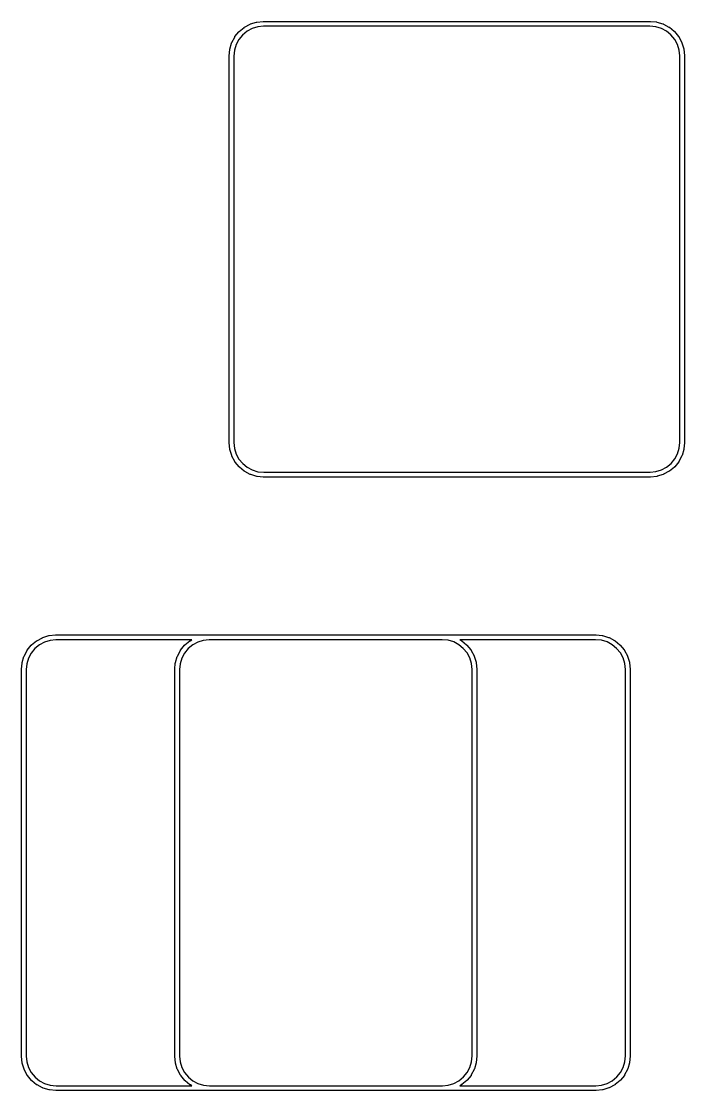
# Model space of a CAD drawing. Extents: x 18 to 369, y 6 to 139.
# Drawn here: x 52.42 to 73.02, y 72.27 to 105.47 of the extents above; entities that cross this region are included whole.
import ezdxf

# ---------------------------------------------------------------- set-up
doc = ezdxf.new("R2010")
doc.units = 0
doc.layers.add('BLACK', color=7, linetype='CONTINUOUS')

msp = doc.modelspace()

# ---------------------------------------------------------------- linework, layer by layer
at = {"layer": 'BLACK', "linetype": 'CONTINUOUS'}
for p, q in [((59.1862, 105.157), (59.3366, 105.281)), ((59.3366, 105.281), (59.3374, 105.282)), ((59.3366, 105.281), (59.3366, 105.281)), ((59.3366, 105.281), (59.3366, 105.281)), ((59.3374, 105.282), (59.3431, 105.286)), ((59.3431, 105.286), (59.3487, 105.289)), ((59.3487, 105.289), (59.5204, 105.382)), ((59.5853, 105.247), (59.4265, 105.161)), ((59.5204, 105.382), (59.5213, 105.383)), ((59.5204, 105.382), (59.5204, 105.382)), ((59.5204, 105.382), (59.5204, 105.382)), ((59.5213, 105.383), (59.5276, 105.385)), ((59.5276, 105.385), (59.5339, 105.388)), ((59.5339, 105.388), (59.7203, 105.446)), ((59.7576, 105.3), (59.5853, 105.247)), ((59.7203, 105.446), (59.7213, 105.446)), ((59.7213, 105.446), (59.728, 105.447)), ((59.728, 105.447), (59.7346, 105.449)), ((59.7346, 105.449), (59.9287, 105.469)), ((59.9406, 105.319), (59.7576, 105.3)), ((59.9287, 105.469), (59.9298, 105.469)), ((59.9298, 105.469), (59.9331, 105.469)), ((59.9331, 105.469), (59.9363, 105.469)), ((59.9363, 105.469), (59.9398, 105.469)), ((59.9398, 105.469), (59.9399, 105.469)), ((59.9399, 105.469), (59.9433, 105.469)), ((59.9438, 105.319), (59.9406, 105.319)), ((59.9433, 105.469), (71.9472, 105.469)), ((71.9399, 105.319), (59.9438, 105.319)), ((59.9438, 105.319), (59.9438, 105.319)), ((72.1232, 105.301), (71.9399, 105.319)), ((71.9472, 105.469), (71.9571, 105.468)), ((71.9571, 105.468), (72.1451, 105.45)), ((72.2959, 105.249), (72.1232, 105.301)), ((72.1451, 105.45), (72.1451, 105.45)), ((72.1451, 105.45), (72.1451, 105.45)), ((72.1451, 105.45), (72.1462, 105.45)), ((72.1462, 105.45), (72.1528, 105.448)), ((72.1528, 105.448), (72.1595, 105.447)), ((72.1595, 105.447), (72.3463, 105.391)), ((72.4553, 105.165), (72.2959, 105.249)), ((72.3463, 105.391), (72.3473, 105.39)), ((72.3473, 105.39), (72.3536, 105.388)), ((72.3536, 105.388), (72.3598, 105.385)), ((72.3598, 105.385), (72.5322, 105.293)), ((72.5322, 105.293), (72.5322, 105.293)), ((72.5322, 105.293), (72.5322, 105.293)), ((72.5322, 105.293), (72.5331, 105.293)), ((72.5331, 105.293), (72.5387, 105.289)), ((72.5387, 105.289), (72.5444, 105.285)), ((72.5444, 105.285), (72.6956, 105.162)), ((58.9528, 104.811), (59.0444, 104.983)), ((59.0444, 104.983), (59.0449, 104.984)), ((59.0444, 104.983), (59.0444, 104.983)), ((59.0444, 104.983), (59.0444, 104.983)), ((59.0449, 104.984), (59.0488, 104.989)), ((59.0488, 104.989), (59.0525, 104.995)), ((59.0525, 104.995), (59.1759, 105.146)), ((59.2875, 105.046), (59.1734, 104.906)), ((59.1759, 105.146), (59.1765, 105.147)), ((59.1765, 105.147), (59.1814, 105.152)), ((59.1814, 105.152), (59.1862, 105.157)), ((59.4265, 105.161), (59.2875, 105.046)), ((72.5951, 105.05), (72.4553, 105.165)), ((72.7101, 104.911), (72.5951, 105.05)), ((72.6956, 105.162), (72.6964, 105.161)), ((72.6964, 105.161), (72.7012, 105.157)), ((72.7012, 105.157), (72.706, 105.152)), ((72.706, 105.152), (72.8304, 105.001)), ((72.8304, 105.001), (72.8311, 105.001)), ((72.8311, 105.001), (72.8348, 104.995)), ((72.8348, 104.995), (72.8386, 104.989)), ((72.8386, 104.989), (72.9314, 104.818)), ((58.8689, 104.402), (58.888, 104.596)), ((58.888, 104.596), (58.8881, 104.597)), ((58.888, 104.596), (58.888, 104.596)), ((58.888, 104.596), (58.888, 104.596)), ((58.8881, 104.597), (58.8895, 104.604)), ((58.8895, 104.604), (58.8908, 104.61)), ((58.8908, 104.61), (58.9472, 104.797)), ((58.9472, 104.797), (58.9475, 104.798)), ((58.9472, 104.797), (58.9472, 104.797)), ((58.9472, 104.797), (58.9472, 104.797)), ((58.9475, 104.798), (58.9502, 104.804)), ((58.9502, 104.804), (58.9528, 104.811)), ((59.0887, 104.747), (59.0365, 104.574)), ((59.1734, 104.906), (59.0887, 104.747)), ((72.796, 104.753), (72.7101, 104.911)), ((72.8493, 104.58), (72.796, 104.753)), ((72.8686, 104.397), (72.8493, 104.58)), ((72.9314, 104.818), (72.9314, 104.818)), ((72.9314, 104.818), (72.9314, 104.818)), ((72.9314, 104.818), (72.9319, 104.817)), ((72.9319, 104.817), (72.9344, 104.81)), ((72.9344, 104.81), (72.9371, 104.804)), ((72.9371, 104.804), (72.9948, 104.618)), ((72.9948, 104.618), (72.9951, 104.617)), ((72.9951, 104.617), (72.9964, 104.61)), ((72.9964, 104.61), (72.9977, 104.603)), ((72.9977, 104.603), (73.0181, 104.409)), ((58.8686, 104.398), (58.8689, 104.402)), ((58.8686, 92.3907), (58.8686, 104.398)), ((58.8689, 104.402), (58.8689, 104.402)), ((59.0365, 104.574), (59.0186, 104.391)), ((59.0186, 104.391), (59.0186, 92.3946)), ((72.8686, 104.394), (72.8686, 104.397)), ((72.8686, 92.398), (72.8686, 104.394)), ((72.8686, 104.394), (72.8686, 104.394)), ((73.0181, 104.409), (73.0182, 104.408)), ((73.0182, 104.408), (73.0182, 104.405)), ((73.0182, 104.405), (73.0185, 104.402)), ((73.0185, 104.402), (73.0186, 104.398)), ((73.0186, 104.398), (73.0186, 104.398)), ((73.0186, 104.398), (73.0186, 92.3907)), ((58.8686, 92.3906), (58.8686, 92.3907)), ((58.8686, 92.3871), (58.8686, 92.3906)), ((58.8689, 92.3839), (58.8686, 92.3871)), ((58.8689, 92.3806), (58.8689, 92.3839)), ((58.869, 92.3795), (58.8689, 92.3806)), ((58.8894, 92.1854), (58.869, 92.3795)), ((59.0186, 92.3946), (59.0186, 92.3946)), ((59.0186, 92.3946), (59.0186, 92.3914)), ((59.0186, 92.3914), (59.0378, 92.2084)), ((72.8506, 92.2147), (72.8686, 92.398)), ((73.0182, 92.387), (72.9992, 92.1928)), ((73.0186, 92.3907), (73.0182, 92.3871)), ((73.0182, 92.3871), (73.0182, 92.387)), ((58.8908, 92.1788), (58.8894, 92.1854)), ((58.892, 92.1721), (58.8908, 92.1788)), ((58.8924, 92.1711), (58.892, 92.1721)), ((58.9501, 91.9847), (58.8924, 92.1711)), ((58.9527, 91.9784), (58.9501, 91.9847)), ((58.9552, 91.9721), (58.9527, 91.9784)), ((58.9557, 91.9712), (58.9552, 91.9721)), ((59.0486, 91.7995), (58.9557, 91.9712)), ((59.0378, 92.2084), (59.0912, 92.036)), ((59.0912, 92.036), (59.177, 91.8773)), ((72.7137, 91.8827), (72.7984, 92.042)), ((72.7984, 92.042), (72.8506, 92.2147)), ((72.9343, 91.9781), (72.8427, 91.8058)), ((72.9369, 91.9844), (72.9343, 91.9781)), ((72.9396, 91.9906), (72.9369, 91.9844)), ((72.9399, 91.9916), (72.9396, 91.9906)), ((72.9963, 92.1784), (72.9399, 91.9916)), ((72.9399, 91.9916), (72.9399, 91.9916)), ((72.9399, 91.9916), (72.9399, 91.9916)), ((72.9976, 92.1851), (72.9963, 92.1784)), ((72.9991, 92.1918), (72.9976, 92.1851)), ((72.9992, 92.1928), (72.9991, 92.1918)), ((59.0524, 91.7939), (59.0486, 91.7995)), ((59.0561, 91.7882), (59.0524, 91.7939)), ((59.0567, 91.7874), (59.0561, 91.7882)), ((59.0567, 91.7873), (59.0567, 91.7874)), ((59.1812, 91.637), (59.0567, 91.7873)), ((59.0567, 91.7873), (59.0567, 91.7873)), ((59.177, 91.8773), (59.292, 91.7383)), ((59.186, 91.6322), (59.1812, 91.637)), ((59.1907, 91.6273), (59.186, 91.6322)), ((59.292, 91.7383), (59.4319, 91.6242)), ((72.4606, 91.6278), (72.5997, 91.7428)), ((72.7009, 91.6319), (72.5506, 91.5075)), ((72.5997, 91.7428), (72.7137, 91.8827)), ((72.7057, 91.6368), (72.7009, 91.6319)), ((72.7106, 91.6415), (72.7057, 91.6368)), ((72.7113, 91.6423), (72.7106, 91.6415)), ((72.8346, 91.7936), (72.7113, 91.6423)), ((72.7113, 91.6423), (72.7113, 91.6423)), ((72.7113, 91.6423), (72.7113, 91.6423)), ((72.8384, 91.7992), (72.8346, 91.7936)), ((72.8422, 91.8048), (72.8384, 91.7992)), ((72.8427, 91.8057), (72.8422, 91.8048)), ((72.8427, 91.8058), (72.8427, 91.8057)), ((72.8427, 91.8057), (72.8427, 91.8057)), ((59.1915, 91.6267), (59.1907, 91.6273)), ((59.3428, 91.5033), (59.1915, 91.6267)), ((59.3484, 91.4995), (59.3428, 91.5033)), ((59.3541, 91.4957), (59.3484, 91.4995)), ((59.355, 91.4952), (59.3541, 91.4957)), ((59.5273, 91.4036), (59.355, 91.4952)), ((59.355, 91.4952), (59.355, 91.4952)), ((59.355, 91.4952), (59.355, 91.4952)), ((59.4319, 91.6242), (59.5912, 91.5395)), ((59.5336, 91.401), (59.5273, 91.4036)), ((59.5398, 91.3983), (59.5336, 91.401)), ((59.5408, 91.398), (59.5398, 91.3983)), ((59.7277, 91.3416), (59.5408, 91.398)), ((59.5408, 91.398), (59.5408, 91.398)), ((59.5408, 91.398), (59.5408, 91.398)), ((59.5912, 91.5395), (59.764, 91.4873)), ((59.7344, 91.3403), (59.7277, 91.3416)), ((59.741, 91.3389), (59.7344, 91.3403)), ((59.742, 91.3388), (59.741, 91.3389)), ((59.9289, 91.3204), (59.742, 91.3388)), ((59.742, 91.3388), (59.742, 91.3388)), ((59.742, 91.3388), (59.742, 91.3388)), ((59.764, 91.4873), (59.9473, 91.4693)), ((59.9399, 91.3193), (59.9289, 91.3204)), ((59.9289, 91.3204), (59.9289, 91.3204)), ((71.9436, 91.3194), (59.9399, 91.3193)), ((59.9473, 91.4693), (71.9433, 91.4693)), ((71.9433, 91.4693), (71.9465, 91.4694)), ((71.9438, 91.3193), (71.9436, 91.3194)), ((71.9441, 91.3194), (71.9438, 91.3193)), ((71.9472, 91.3194), (71.9441, 91.3194)), ((71.9465, 91.4694), (72.1295, 91.4886)), ((71.9474, 91.3194), (71.9472, 91.3194)), ((71.9508, 91.3194), (71.9474, 91.3194)), ((71.9541, 91.3197), (71.9508, 91.3194)), ((71.9574, 91.3197), (71.9541, 91.3197)), ((71.9584, 91.3198), (71.9574, 91.3197)), ((72.1525, 91.3402), (71.9584, 91.3198)), ((72.1295, 91.4886), (72.3019, 91.542)), ((72.1591, 91.3416), (72.1525, 91.3402)), ((72.1658, 91.3428), (72.1591, 91.3416)), ((72.1668, 91.3431), (72.1658, 91.3428)), ((72.3533, 91.4008), (72.1668, 91.3431)), ((72.1668, 91.3431), (72.1668, 91.3431)), ((72.3019, 91.542), (72.4606, 91.6278)), ((72.3595, 91.4035), (72.3533, 91.4008)), ((72.3658, 91.406), (72.3595, 91.4035)), ((72.3668, 91.4065), (72.3658, 91.406)), ((72.5384, 91.4993), (72.3668, 91.4065)), ((72.5441, 91.5031), (72.5384, 91.4993)), ((72.5498, 91.5069), (72.5441, 91.5031)), ((72.5506, 91.5075), (72.5498, 91.5069)), ((72.5506, 91.5075), (72.5506, 91.5075)), ((72.5506, 91.5075), (72.5506, 91.5075)), ((52.8987, 86.2394), (53.0704, 86.3322)), ((53.0704, 86.3322), (53.0713, 86.3327)), ((53.0713, 86.3327), (53.0776, 86.3352)), ((53.0776, 86.3352), (53.0839, 86.3379)), ((53.0839, 86.3379), (53.2703, 86.3956)), ((53.2703, 86.3956), (53.2713, 86.3959)), ((53.2713, 86.3959), (53.278, 86.3972)), ((53.278, 86.3972), (53.2847, 86.3985)), ((53.2847, 86.3985), (53.4788, 86.4189)), ((53.4788, 86.4189), (53.4798, 86.419)), ((53.4798, 86.419), (53.4831, 86.419)), ((53.4831, 86.419), (53.4863, 86.4193)), ((53.4863, 86.4193), (53.4898, 86.4193)), ((53.4898, 86.4193), (53.4899, 86.4194)), ((53.4899, 86.4194), (53.4933, 86.4194)), ((53.4933, 86.4194), (64.6697, 86.4193)), ((64.6697, 86.4193), (70.2596, 86.4194)), ((70.2596, 86.4194), (70.2665, 86.4187)), ((70.2665, 86.4187), (70.4574, 86.3999)), ((70.4574, 86.3999), (70.4574, 86.3999)), ((70.4574, 86.3999), (70.4575, 86.3999)), ((70.4575, 86.3999), (70.4585, 86.3998)), ((70.4585, 86.3998), (70.4651, 86.3984)), ((70.4651, 86.3984), (70.4718, 86.3971)), ((70.4718, 86.3971), (70.6586, 86.3407)), ((70.6586, 86.3407), (70.6596, 86.3404)), ((70.6596, 86.3404), (70.6659, 86.3377)), ((70.6659, 86.3377), (70.6722, 86.3351)), ((70.6722, 86.3351), (70.8445, 86.2435)), ((52.6025, 85.9451), (52.7259, 86.0964)), ((52.8375, 85.9959), (52.7234, 85.856)), ((52.7259, 86.0964), (52.7265, 86.0972)), ((52.7265, 86.0972), (52.7314, 86.102)), ((52.7314, 86.102), (52.7362, 86.1068)), ((52.7362, 86.1068), (52.8866, 86.2312)), ((52.9765, 86.1109), (52.8375, 85.9959)), ((52.8866, 86.2312), (52.8874, 86.2318)), ((52.8866, 86.2312), (52.8866, 86.2312)), ((52.8866, 86.2312), (52.8866, 86.2312)), ((52.8874, 86.2318), (52.893, 86.2355)), ((52.893, 86.2355), (52.8987, 86.2394)), ((53.1353, 86.1967), (52.9765, 86.1109)), ((53.3076, 86.2501), (53.1353, 86.1967)), ((53.4906, 86.2693), (53.3076, 86.2501)), ((53.4938, 86.2694), (53.4906, 86.2693)), ((57.7165, 86.2694), (53.4938, 86.2694)), ((53.4938, 86.2694), (53.4938, 86.2694)), ((57.3649, 85.9451), (57.4882, 86.0964)), ((57.5998, 85.9959), (57.4857, 85.856)), ((57.4882, 86.0964), (57.4889, 86.0972)), ((57.4889, 86.0972), (57.4937, 86.102)), ((57.4937, 86.102), (57.4985, 86.1068)), ((57.4985, 86.1068), (57.6489, 86.2312)), ((57.7388, 86.1109), (57.5998, 85.9959)), ((57.6489, 86.2312), (57.6497, 86.2318)), ((57.6489, 86.2312), (57.6489, 86.2312)), ((57.6489, 86.2312), (57.6489, 86.2312)), ((57.6497, 86.2318), (57.6554, 86.2355)), ((57.6554, 86.2355), (57.661, 86.2394)), ((57.661, 86.2394), (57.7165, 86.2694)), ((57.8976, 86.1967), (57.7388, 86.1109)), ((58.07, 86.2501), (57.8976, 86.1967)), ((58.253, 86.2693), (58.07, 86.2501)), ((58.2561, 86.2693), (58.253, 86.2693)), ((64.6697, 86.2694), (58.2561, 86.2693)), ((65.4898, 86.2694), (64.6697, 86.2694)), ((65.6732, 86.2514), (65.4898, 86.2694)), ((65.8459, 86.1992), (65.6732, 86.2514)), ((66.0053, 86.1145), (65.8459, 86.1992)), ((66.1451, 86.0004), (66.0053, 86.1145)), ((66.0335, 86.2694), (66.0822, 86.2435)), ((70.2522, 86.2694), (66.0335, 86.2694)), ((66.0822, 86.2435), (66.0822, 86.2435)), ((66.0822, 86.2435), (66.0822, 86.2435)), ((66.0822, 86.2435), (66.0831, 86.243)), ((66.0831, 86.243), (66.0887, 86.2391)), ((66.0887, 86.2391), (66.0944, 86.2354)), ((66.0944, 86.2354), (66.2456, 86.112)), ((66.2601, 85.8614), (66.1451, 86.0004)), ((66.2456, 86.112), (66.2456, 86.112)), ((66.2456, 86.112), (66.2456, 86.112)), ((66.2456, 86.112), (66.2464, 86.1114)), ((66.2464, 86.1114), (66.2512, 86.1065)), ((66.2512, 86.1065), (66.256, 86.1017)), ((66.256, 86.1017), (66.3804, 85.9514)), ((70.4355, 86.2514), (70.2522, 86.2694)), ((70.6082, 86.1992), (70.4355, 86.2514)), ((70.7676, 86.1145), (70.6082, 86.1992)), ((70.9074, 86.0005), (70.7676, 86.1145)), ((70.8445, 86.2435), (70.8445, 86.2435)), ((70.8445, 86.2435), (70.8454, 86.243)), ((70.8454, 86.243), (70.851, 86.2392)), ((70.851, 86.2392), (70.8567, 86.2354)), ((70.8567, 86.2354), (71.0079, 86.112)), ((71.0225, 85.8614), (70.9074, 86.0005)), ((71.0079, 86.112), (71.0087, 86.1114)), ((71.0087, 86.1114), (71.0135, 86.1065)), ((71.0135, 86.1065), (71.0183, 86.1017)), ((71.0183, 86.1017), (71.1427, 85.9513)), ((52.4408, 85.5603), (52.4972, 85.7471)), ((52.4972, 85.7471), (52.4975, 85.7481)), ((52.4975, 85.7481), (52.5002, 85.7544)), ((52.5002, 85.7544), (52.5028, 85.7606)), ((52.5028, 85.7606), (52.5944, 85.933)), ((52.6387, 85.6967), (52.5865, 85.5239)), ((52.5944, 85.933), (52.5949, 85.9339)), ((52.5949, 85.9339), (52.5988, 85.9395)), ((52.5988, 85.9395), (52.6025, 85.9451)), ((52.7234, 85.856), (52.6387, 85.6967)), ((57.2031, 85.5603), (57.2595, 85.7471)), ((57.2595, 85.7471), (57.2595, 85.7471)), ((57.2595, 85.7471), (57.2596, 85.7471)), ((57.2596, 85.7471), (57.2599, 85.7481)), ((57.2599, 85.7481), (57.2625, 85.7543)), ((57.2625, 85.7543), (57.2651, 85.7606)), ((57.2651, 85.7606), (57.3567, 85.9329)), ((57.401, 85.6967), (57.3489, 85.5239)), ((57.3567, 85.9329), (57.3568, 85.933)), ((57.3567, 85.9329), (57.3567, 85.9329)), ((57.3568, 85.933), (57.3572, 85.9339)), ((57.3572, 85.9339), (57.3611, 85.9395)), ((57.3611, 85.9395), (57.3649, 85.9451)), ((57.4857, 85.856), (57.401, 85.6967)), ((66.346, 85.7027), (66.2601, 85.8614)), ((66.3993, 85.5303), (66.346, 85.7027)), ((66.3804, 85.9514), (66.3804, 85.9513)), ((66.3804, 85.9513), (66.3804, 85.9513)), ((66.3804, 85.9513), (66.3811, 85.9505)), ((66.3811, 85.9505), (66.3848, 85.9448)), ((66.3848, 85.9448), (66.3886, 85.9392)), ((66.3886, 85.9392), (66.4814, 85.7675)), ((66.4814, 85.7675), (66.4814, 85.7675)), ((66.4814, 85.7675), (66.4814, 85.7675)), ((66.4814, 85.7675), (66.4819, 85.7666)), ((66.4819, 85.7666), (66.4844, 85.7604)), ((66.4844, 85.7604), (66.4871, 85.754)), ((66.4871, 85.754), (66.5448, 85.5676)), ((71.1083, 85.7027), (71.0225, 85.8614)), ((71.1616, 85.5303), (71.1083, 85.7027)), ((71.1427, 85.9513), (71.1434, 85.9505)), ((71.1434, 85.9505), (71.1471, 85.9449)), ((71.1471, 85.9449), (71.1509, 85.9392)), ((71.1509, 85.9392), (71.2437, 85.7675)), ((71.2437, 85.7675), (71.2442, 85.7666)), ((71.2442, 85.7666), (71.2468, 85.7603)), ((71.2468, 85.7603), (71.2494, 85.754)), ((71.2494, 85.754), (71.3071, 85.5676)), ((52.4186, 85.348), (52.4189, 85.3515)), ((52.4186, 73.3407), (52.4186, 85.348)), ((52.4189, 85.3517), (52.438, 85.5459)), ((52.4189, 85.3515), (52.4189, 85.3517)), ((52.438, 85.5459), (52.4381, 85.5469)), ((52.4381, 85.5469), (52.4395, 85.5536)), ((52.4395, 85.5536), (52.4408, 85.5603)), ((52.5865, 85.5239), (52.5686, 85.3408)), ((52.5686, 85.3408), (52.5686, 73.3446)), ((57.1809, 85.348), (57.182, 85.359)), ((57.1809, 73.3444), (57.1809, 85.348)), ((57.182, 85.359), (57.2003, 85.5459)), ((57.182, 85.359), (57.182, 85.359)), ((57.2003, 85.5459), (57.2004, 85.5469)), ((57.2003, 85.5459), (57.2003, 85.5459)), ((57.2003, 85.5459), (57.2003, 85.5459)), ((57.2004, 85.5469), (57.2018, 85.5536)), ((57.2018, 85.5536), (57.2031, 85.5603)), ((57.3489, 85.5239), (57.3309, 85.3406)), ((57.3309, 85.3406), (57.3309, 73.3446)), ((66.4186, 85.3473), (66.3993, 85.5303)), ((66.4186, 85.3441), (66.4186, 85.3473)), ((66.4186, 73.348), (66.4186, 85.3441)), ((66.5448, 85.5676), (66.5451, 85.5666)), ((66.5451, 85.5666), (66.5464, 85.5599)), ((66.5464, 85.5599), (66.5477, 85.5533)), ((66.5477, 85.5533), (66.5681, 85.3592)), ((66.5681, 85.3592), (66.5682, 85.3581)), ((66.5682, 85.3581), (66.5682, 85.3548)), ((66.5682, 85.3548), (66.5685, 85.3516)), ((66.5685, 85.3516), (66.5686, 85.3481)), ((66.5686, 85.3481), (66.5686, 85.348)), ((66.5686, 85.348), (66.5686, 85.3449)), ((66.5686, 85.3449), (66.5686, 85.3446)), ((66.5686, 85.3446), (66.5686, 85.3443)), ((66.5686, 85.3443), (66.5686, 73.3407)), ((71.1809, 85.3473), (71.1616, 85.5303)), ((71.1809, 85.3441), (71.1809, 85.3473)), ((71.1809, 73.348), (71.1809, 85.3441)), ((71.1809, 85.3441), (71.1809, 85.3441)), ((71.3071, 85.5676), (71.3071, 85.5676)), ((71.3071, 85.5676), (71.3071, 85.5676)), ((71.3071, 85.5676), (71.3074, 85.5666)), ((71.3074, 85.5666), (71.3087, 85.5599)), ((71.3087, 85.5599), (71.3101, 85.5533)), ((71.3101, 85.5533), (71.3305, 85.3592)), ((71.3305, 85.3592), (71.3306, 85.3581)), ((71.3306, 85.3581), (71.3305, 85.3548)), ((71.3305, 85.3548), (71.3309, 85.3516)), ((71.3309, 85.3516), (71.3309, 85.3481)), ((71.3309, 85.3481), (71.3309, 85.348)), ((71.3309, 85.348), (71.3309, 73.3407)), ((52.4186, 73.3406), (52.4186, 73.3407)), ((52.4186, 73.3371), (52.4186, 73.3406)), ((52.4189, 73.3339), (52.4186, 73.3371)), ((52.4189, 73.3306), (52.4189, 73.3339)), ((52.419, 73.3295), (52.4189, 73.3306)), ((52.4394, 73.1354), (52.419, 73.3295)), ((52.4408, 73.1288), (52.4394, 73.1354)), ((52.442, 73.1221), (52.4408, 73.1288)), ((52.4424, 73.1211), (52.442, 73.1221)), ((52.5001, 72.9347), (52.4424, 73.1211)), ((52.5686, 73.3446), (52.5686, 73.3446)), ((52.5686, 73.3446), (52.5686, 73.3414)), ((52.5686, 73.3414), (52.5878, 73.1584)), ((52.5878, 73.1584), (52.6412, 72.986)), ((57.1809, 73.3441), (57.1809, 73.3444)), ((57.1809, 73.3438), (57.1809, 73.3441)), ((57.1809, 73.3407), (57.1809, 73.3438)), ((57.1809, 73.3406), (57.1809, 73.3407)), ((57.1809, 73.3371), (57.1809, 73.3406)), ((57.1812, 73.3338), (57.1809, 73.3371)), ((57.1812, 73.3306), (57.1812, 73.3338)), ((57.1813, 73.3295), (57.1812, 73.3306)), ((57.2017, 73.1354), (57.1813, 73.3295)), ((57.2031, 73.1288), (57.2017, 73.1354)), ((57.2044, 73.1221), (57.2031, 73.1288)), ((57.2047, 73.1211), (57.2044, 73.1221)), ((57.2624, 72.9346), (57.2047, 73.1211)), ((57.3309, 73.3446), (57.3309, 73.3414)), ((57.3309, 73.3414), (57.3501, 73.1584)), ((57.3501, 73.1584), (57.4035, 72.986)), ((66.3484, 72.992), (66.4006, 73.1647)), ((66.4006, 73.1647), (66.4186, 73.348)), ((66.5463, 73.1284), (66.4899, 72.9416)), ((66.5477, 73.1351), (66.5463, 73.1284)), ((66.5491, 73.1418), (66.5477, 73.1351)), ((66.5492, 73.1428), (66.5491, 73.1418)), ((66.5682, 73.337), (66.5492, 73.1428)), ((66.5492, 73.1428), (66.5492, 73.1428)), ((66.5492, 73.1428), (66.5492, 73.1428)), ((66.5686, 73.3407), (66.5682, 73.3371)), ((66.5682, 73.3371), (66.5682, 73.337)), ((71.1108, 72.992), (71.1629, 73.1648)), ((71.1629, 73.1648), (71.1809, 73.348)), ((71.3086, 73.1284), (71.2522, 72.9416)), ((71.31, 73.1351), (71.3086, 73.1284)), ((71.3114, 73.1418), (71.31, 73.1351)), ((71.3115, 73.1428), (71.3114, 73.1418)), ((71.3305, 73.337), (71.3115, 73.1428)), ((71.3309, 73.3407), (71.3305, 73.3371)), ((71.3305, 73.3371), (71.3305, 73.337)), ((52.5027, 72.9284), (52.5001, 72.9347)), ((52.5052, 72.9221), (52.5027, 72.9284)), ((52.5057, 72.9212), (52.5052, 72.9221)), ((52.5986, 72.7495), (52.5057, 72.9212)), ((52.6024, 72.7438), (52.5986, 72.7495)), ((52.6061, 72.7382), (52.6024, 72.7438)), ((52.6067, 72.7374), (52.6061, 72.7382)), ((52.7311, 72.587), (52.6067, 72.7374)), ((52.6412, 72.986), (52.727, 72.8273)), ((52.727, 72.8273), (52.842, 72.6883)), ((57.265, 72.9284), (57.2624, 72.9346)), ((57.2676, 72.9221), (57.265, 72.9284)), ((57.2681, 72.9212), (57.2676, 72.9221)), ((57.3609, 72.7495), (57.2681, 72.9212)), ((57.2681, 72.9212), (57.2681, 72.9212)), ((57.2681, 72.9212), (57.2681, 72.9212)), ((57.3647, 72.7439), (57.3609, 72.7495)), ((57.3684, 72.7382), (57.3647, 72.7439)), ((57.3691, 72.7373), (57.3684, 72.7382)), ((57.4935, 72.587), (57.3691, 72.7373)), ((57.3691, 72.7373), (57.3691, 72.7373)), ((57.3691, 72.7373), (57.3691, 72.7373)), ((57.4035, 72.986), (57.4893, 72.8273)), ((57.4893, 72.8273), (57.6044, 72.6882)), ((66.1497, 72.6928), (66.2637, 72.8327)), ((66.3846, 72.7436), (66.2613, 72.5923)), ((66.2637, 72.8327), (66.3484, 72.992)), ((66.3884, 72.7492), (66.3846, 72.7436)), ((66.3922, 72.7548), (66.3884, 72.7492)), ((66.3927, 72.7557), (66.3922, 72.7548)), ((66.4843, 72.9281), (66.3927, 72.7557)), ((66.3927, 72.7557), (66.3927, 72.7557)), ((66.3927, 72.7557), (66.3927, 72.7557)), ((66.4869, 72.9343), (66.4843, 72.9281)), ((66.4896, 72.9406), (66.4869, 72.9343)), ((66.4899, 72.9416), (66.4896, 72.9406)), ((66.4899, 72.9416), (66.4899, 72.9416)), ((66.4899, 72.9416), (66.4899, 72.9416)), ((70.912, 72.6928), (71.026, 72.8327)), ((71.1469, 72.7436), (71.0236, 72.5923)), ((71.026, 72.8327), (71.1108, 72.992)), ((71.1507, 72.7492), (71.1469, 72.7436)), ((71.1545, 72.7548), (71.1507, 72.7492)), ((71.155, 72.7557), (71.1545, 72.7548)), ((71.2467, 72.9281), (71.155, 72.7558)), ((71.155, 72.7558), (71.155, 72.7557)), ((71.2493, 72.9344), (71.2467, 72.9281)), ((71.2519, 72.9406), (71.2493, 72.9344)), ((71.2522, 72.9416), (71.2519, 72.9406)), ((71.2522, 72.9416), (71.2522, 72.9416)), ((71.2522, 72.9416), (71.2522, 72.9416)), ((52.736, 72.5822), (52.7311, 72.587)), ((52.7407, 72.5773), (52.736, 72.5822)), ((52.7415, 72.5767), (52.7407, 72.5773)), ((52.8928, 72.4533), (52.7415, 72.5767)), ((52.7415, 72.5767), (52.7415, 72.5767)), ((52.7415, 72.5767), (52.7415, 72.5767)), ((52.842, 72.6883), (52.9819, 72.5742)), ((52.8985, 72.4495), (52.8928, 72.4533)), ((52.904, 72.4457), (52.8985, 72.4495)), ((52.905, 72.4452), (52.904, 72.4457)), ((53.0773, 72.3536), (52.905, 72.4452)), ((52.905, 72.4452), (52.905, 72.4452)), ((52.905, 72.4452), (52.905, 72.4452)), ((52.9819, 72.5742), (53.1412, 72.4895)), ((53.1412, 72.4895), (53.314, 72.4373)), ((53.314, 72.4373), (53.4972, 72.4194)), ((53.4972, 72.4194), (57.7159, 72.4193)), ((57.4983, 72.5822), (57.4935, 72.587)), ((57.5031, 72.5773), (57.4983, 72.5822)), ((57.5039, 72.5767), (57.5031, 72.5773)), ((57.5039, 72.5766), (57.5039, 72.5767)), ((57.5039, 72.5767), (57.5039, 72.5767)), ((57.6551, 72.4533), (57.5039, 72.5766)), ((57.6044, 72.6882), (57.7442, 72.5742)), ((57.6608, 72.4496), (57.6551, 72.4533)), ((57.6664, 72.4457), (57.6608, 72.4496)), ((57.6673, 72.4452), (57.6664, 72.4457)), ((57.7159, 72.4193), (57.6673, 72.4452)), ((57.6673, 72.4452), (57.6673, 72.4452)), ((57.7442, 72.5742), (57.9035, 72.4895)), ((57.9035, 72.4895), (58.0763, 72.4373)), ((58.0763, 72.4373), (58.2596, 72.4193)), ((58.2596, 72.4193), (59.6999, 72.4193)), ((59.6999, 72.4193), (65.494, 72.4193)), ((65.494, 72.4193), (65.4965, 72.4194)), ((65.4965, 72.4194), (65.6795, 72.4386)), ((65.6795, 72.4386), (65.8519, 72.492)), ((65.8519, 72.492), (66.0106, 72.5778)), ((66.0106, 72.5778), (66.1497, 72.6928)), ((66.0884, 72.4493), (66.033, 72.4193)), ((66.033, 72.4193), (70.2556, 72.4193)), ((66.094, 72.4531), (66.0884, 72.4493)), ((66.0998, 72.4569), (66.094, 72.4531)), ((66.1006, 72.4575), (66.0998, 72.4569)), ((66.251, 72.5819), (66.1006, 72.4575)), ((66.2557, 72.5867), (66.251, 72.5819)), ((66.2606, 72.5915), (66.2557, 72.5867)), ((66.2613, 72.5923), (66.2606, 72.5915)), ((70.2556, 72.4193), (70.2588, 72.4194)), ((70.2556, 72.4193), (70.2556, 72.4193)), ((70.2588, 72.4194), (70.4418, 72.4386)), ((70.4418, 72.4386), (70.6142, 72.492)), ((70.6142, 72.492), (70.7729, 72.5778)), ((70.8508, 72.4493), (70.6791, 72.3565)), ((70.7729, 72.5778), (70.912, 72.6928)), ((70.8564, 72.4531), (70.8508, 72.4493)), ((70.8621, 72.4569), (70.8564, 72.4531)), ((70.8629, 72.4575), (70.8621, 72.4569)), ((71.0133, 72.5819), (70.8629, 72.4575)), ((70.8629, 72.4575), (70.8629, 72.4575)), ((70.8629, 72.4575), (70.8629, 72.4575)), ((71.0181, 72.5867), (71.0133, 72.5819)), ((71.0229, 72.5915), (71.0181, 72.5867)), ((71.0236, 72.5923), (71.0229, 72.5915)), ((71.0236, 72.5923), (71.0236, 72.5923)), ((71.0236, 72.5923), (71.0236, 72.5923)), ((53.0836, 72.351), (53.0773, 72.3536)), ((53.0898, 72.3483), (53.0836, 72.351)), ((53.0908, 72.348), (53.0898, 72.3483)), ((53.2777, 72.2916), (53.0908, 72.348)), ((53.0908, 72.348), (53.0908, 72.348)), ((53.0908, 72.348), (53.0908, 72.348)), ((53.2843, 72.2903), (53.2777, 72.2916)), ((53.291, 72.2889), (53.2843, 72.2903)), ((53.292, 72.2888), (53.291, 72.2889)), ((53.4862, 72.2697), (53.292, 72.2888)), ((53.292, 72.2888), (53.292, 72.2888)), ((53.292, 72.2888), (53.292, 72.2888)), ((53.4863, 72.2697), (53.4862, 72.2697)), ((53.4899, 72.2694), (53.4863, 72.2697)), ((58.2522, 72.2694), (53.4899, 72.2694)), ((58.2522, 72.2693), (58.2522, 72.2694)), ((59.6999, 72.2693), (58.2522, 72.2693)), ((65.4938, 72.2693), (59.6999, 72.2693)), ((65.4972, 72.2693), (65.4938, 72.2693)), ((65.4973, 72.2693), (65.4972, 72.2693)), ((70.2562, 72.2693), (65.4973, 72.2693)), ((70.2596, 72.2693), (70.2562, 72.2693)), ((70.2597, 72.2694), (70.2596, 72.2693)), ((70.2631, 72.2694), (70.2597, 72.2694)), ((70.2664, 72.2697), (70.2631, 72.2694)), ((70.2697, 72.2697), (70.2664, 72.2697)), ((70.2707, 72.2698), (70.2697, 72.2697)), ((70.4648, 72.2902), (70.2707, 72.2698)), ((70.4715, 72.2915), (70.4648, 72.2902)), ((70.4781, 72.2928), (70.4715, 72.2915)), ((70.4792, 72.2931), (70.4781, 72.2928)), ((70.6656, 72.3508), (70.4792, 72.2931)), ((70.6719, 72.3535), (70.6656, 72.3508)), ((70.6782, 72.356), (70.6719, 72.3535)), ((70.6791, 72.3565), (70.6782, 72.356)), ((70.6791, 72.3565), (70.6791, 72.3565)), ((70.6791, 72.3565), (70.6791, 72.3565))]:
    msp.add_line(p, q, dxfattribs=at)

doc.saveas('drawing.dxf')
